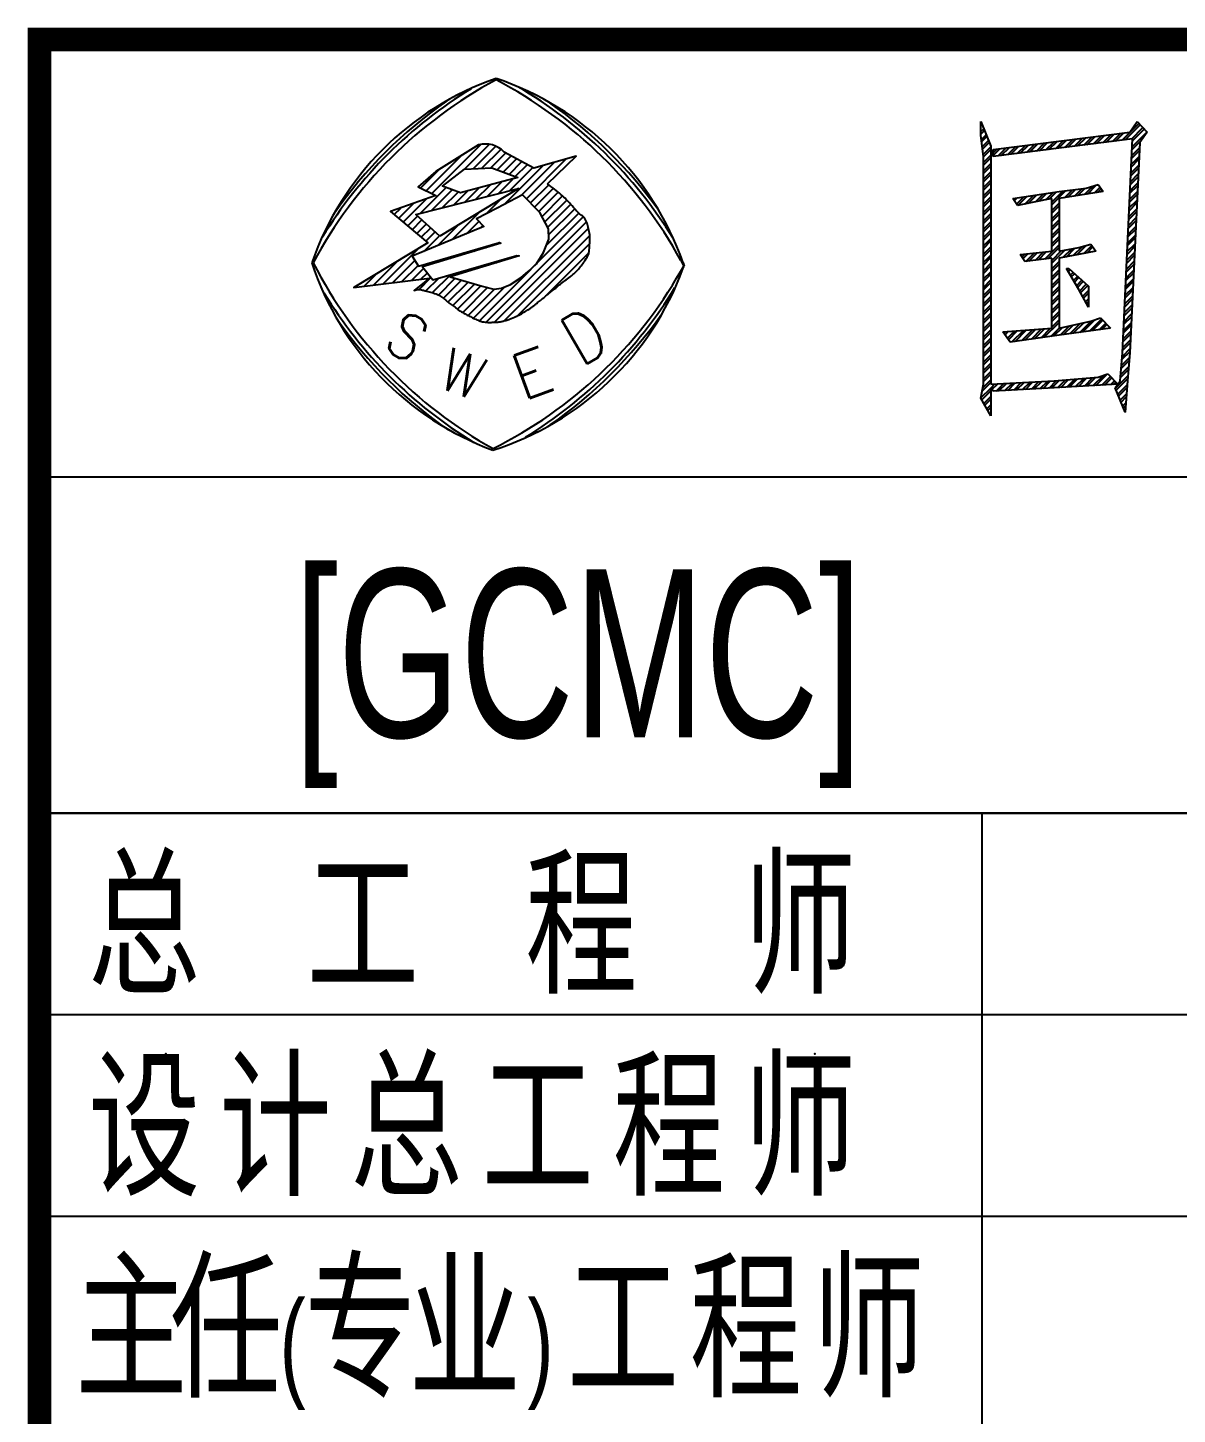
# Model space of a CAD drawing. Extents: x -140 to 0, y 0 to 80.
# Drawn here: x -140.35 to -106.16, y 39.12 to 80.35 of the extents above; entities that cross this region are included whole.
import ezdxf

# ---------------------------------------------------------------- set-up
doc = ezdxf.new("R2010")
doc.units = 0
doc.header["$MEASUREMENT"] = 0
doc.layers.get('0').update_dxf_attribs({"linetype": 'CONTINUOUS'})
doc.layers.add('TB', color=7, linetype='CONTINUOUS')
doc.styles.add('LZ_FONTS_FS', font='hxm.ttf', dxfattribs={"width": 0.7, "height": 3.5})
doc.styles.add('SWED', font='romans', dxfattribs={"bigfont": 'hztxt12a'})

msp = doc.modelspace()

# ---------------------------------------------------------------- linework, layer by layer
at = {"color": 7}
for p, q in [((-112.003, 77.561), (-111.712, 76.833)), ((-112.003, 77.145), (-112.003, 77.561)), ((-107.57, 77.249), (-107.353, 77.561)), ((-107.353, 77.561), (-107.062, 77.249)), ((-111.931, 76.521), (-112.003, 77.145)), ((-111.64, 76.728), (-107.57, 77.249)), ((-107.062, 77.249), (-107.28, 76.937)), ((-111.712, 76.833), (-111.712, 69.75)), ((-107.497, 77.042), (-111.64, 76.521)), ((-111.64, 76.521), (-111.64, 76.728)), ((-107.788, 70.688), (-107.497, 77.042)), ((-107.28, 76.937), (-107.57, 70.688)), ((-111.931, 69.75), (-111.931, 76.521)), ((-111.058, 75.27), (-109.678, 75.479)), ((-109.678, 75.479), (-108.878, 75.583)), ((-108.37, 75.479), (-109.678, 75.27)), ((-108.878, 75.583), (-108.515, 75.688)), ((-108.515, 75.688), (-108.37, 75.479)), ((-110.913, 75.062), (-111.058, 75.27)), ((-109.896, 75.27), (-110.913, 75.062)), ((-109.896, 73.709), (-109.896, 75.27)), ((-109.678, 75.27), (-109.678, 73.709)), ((-109.678, 73.709), (-109.096, 73.812)), ((-109.096, 73.812), (-108.732, 73.916)), ((-108.732, 73.916), (-108.588, 73.709)), ((-110.84, 73.604), (-109.896, 73.709)), ((-110.695, 73.395), (-110.84, 73.604)), ((-109.896, 73.5), (-110.695, 73.395)), ((-109.896, 71.416), (-109.896, 73.5)), ((-108.588, 73.709), (-109.678, 73.5)), ((-109.678, 73.5), (-109.678, 71.416)), ((-109.459, 73.188), (-109.386, 73.188)), ((-109.096, 72.562), (-109.459, 73.188)), ((-109.386, 73.188), (-109.388, 73.188)), ((-109.386, 73.188), (-108.805, 72.667)), ((-108.805, 72.042), (-109.096, 72.562)), ((-108.805, 72.667), (-108.805, 72.042)), ((-111.349, 71.313), (-109.896, 71.416)), ((-109.678, 71.416), (-109.68, 71.416)), ((-109.678, 71.416), (-108.732, 71.625)), ((-108.151, 71.416), (-109.678, 71.209)), ((-108.732, 71.625), (-108.442, 71.729)), ((-108.442, 71.729), (-108.151, 71.416)), ((-111.131, 71), (-111.349, 71.313)), ((-109.678, 71.209), (-111.131, 71)), ((-107.861, 69.855), (-107.788, 70.688)), ((-107.57, 70.688), (-107.643, 69.855)), ((-112.003, 69.334), (-111.931, 69.75)), ((-111.712, 69.75), (-111.713, 69.75)), ((-111.712, 69.75), (-109.823, 69.855)), ((-109.823, 69.855), (-108.515, 69.958)), ((-107.934, 69.75), (-109.823, 69.646)), ((-108.515, 69.958), (-108.224, 70.062)), ((-108.224, 70.062), (-107.934, 69.75)), ((-108.007, 69.646), (-107.934, 69.75)), ((-107.934, 69.75), (-107.861, 69.855)), ((-107.643, 69.855), (-107.716, 68.917)), ((-111.712, 68.813), (-112.003, 69.334)), ((-111.712, 69.646), (-111.712, 68.813)), ((-111.64, 69.542), (-111.712, 69.646)), ((-109.823, 69.646), (-111.64, 69.542)), ((-107.716, 68.917), (-108.007, 69.646))]:
    msp.add_line(p, q, dxfattribs=at)
at = {"color": 0}
for p, q in [((-112.003, 77.509), (-111.988, 77.524)), ((-107.807, 77.003), (-107.302, 77.507)), ((-112.003, 77.43), (-111.965, 77.468)), ((-112.003, 77.262), (-111.917, 77.347)), ((-112.003, 77.183), (-111.895, 77.291)), ((-111.989, 77.028), (-111.847, 77.17)), ((-111.981, 76.957), (-111.824, 77.114)), ((-108.939, 76.861), (-108.694, 77.105)), ((-108.849, 76.872), (-108.604, 77.117)), ((-108.656, 76.896), (-108.41, 77.142)), ((-108.566, 76.907), (-108.32, 77.153)), ((-108.373, 76.932), (-108.127, 77.178)), ((-108.283, 76.943), (-108.036, 77.189)), ((-108.09, 76.967), (-107.843, 77.214)), ((-108, 76.979), (-107.753, 77.226)), ((-107.717, 77.014), (-107.264, 77.467)), ((-107.524, 77.038), (-107.183, 77.379)), ((-107.508, 76.807), (-107.064, 77.251)), ((-107.5, 76.984), (-107.145, 77.338)), ((-128.335, 75.419), (-126.873, 76.881)), ((-127.362, 76.144), (-126.623, 76.883)), ((-127.101, 76.158), (-126.431, 76.828)), ((-126.841, 76.171), (-126.274, 76.738)), ((-111.964, 76.806), (-111.776, 76.993)), ((-111.956, 76.735), (-111.754, 76.937)), ((-111.938, 76.584), (-111.712, 76.81)), ((-111.931, 76.512), (-111.712, 76.731)), ((-111.64, 76.555), (-111.442, 76.754)), ((-111.64, 76.634), (-111.532, 76.742)), ((-111.487, 76.54), (-111.249, 76.778)), ((-111.397, 76.552), (-111.158, 76.79)), ((-111.204, 76.576), (-110.965, 76.815)), ((-111.114, 76.587), (-110.874, 76.826)), ((-110.921, 76.611), (-110.681, 76.851)), ((-110.831, 76.623), (-110.591, 76.863)), ((-110.637, 76.647), (-110.397, 76.887)), ((-110.547, 76.658), (-110.307, 76.899)), ((-110.354, 76.683), (-110.113, 76.924)), ((-110.264, 76.694), (-110.023, 76.935)), ((-110.071, 76.718), (-109.829, 76.96)), ((-109.981, 76.729), (-109.739, 76.972)), ((-109.788, 76.754), (-109.546, 76.996)), ((-109.698, 76.765), (-109.455, 77.008)), ((-109.505, 76.789), (-109.262, 77.033)), ((-109.415, 76.801), (-109.172, 77.044)), ((-109.222, 76.825), (-108.978, 77.069)), ((-109.132, 76.836), (-108.888, 77.081)), ((-107.524, 76.465), (-107.291, 76.698)), ((-107.52, 76.547), (-107.287, 76.78)), ((-107.512, 76.724), (-107.235, 77.001)), ((-128.501, 75.501), (-127.456, 76.545)), ((-126.58, 76.184), (-126.134, 76.63)), ((-126.389, 76.127), (-125.973, 76.543)), ((-126.21, 76.059), (-125.813, 76.456)), ((-126.03, 75.991), (-125.653, 76.369)), ((-125.851, 75.923), (-125.492, 76.282)), ((-125.675, 75.357), (-124.68, 76.352)), ((-125.521, 75.263), (-124.334, 76.45)), ((-111.931, 76.343), (-111.712, 76.562)), ((-111.931, 76.265), (-111.712, 76.484)), ((-111.931, 76.096), (-111.712, 76.315)), ((-107.535, 76.205), (-107.303, 76.438)), ((-107.532, 76.288), (-107.299, 76.521)), ((-128.666, 75.583), (-128.116, 76.133)), ((-126.185, 75.094), (-125.026, 76.254)), ((-126.027, 75.5), (-125.332, 76.195)), ((-111.931, 76.017), (-111.712, 76.236)), ((-111.931, 75.848), (-111.712, 76.067)), ((-111.931, 75.77), (-111.712, 75.989)), ((-107.559, 75.687), (-107.327, 75.919)), ((-107.555, 75.769), (-107.323, 76.002)), ((-107.547, 75.946), (-107.315, 76.179)), ((-107.544, 76.029), (-107.311, 76.261)), ((-128.673, 74.833), (-127.907, 75.599)), ((-128.342, 74.917), (-127.727, 75.532)), ((-128.012, 75), (-127.547, 75.464)), ((-127.681, 75.083), (-127.27, 75.494)), ((-127.35, 75.167), (-126.933, 75.584)), ((-127.019, 75.25), (-126.596, 75.673)), ((-126.688, 75.333), (-126.259, 75.762)), ((-126.358, 75.416), (-125.922, 75.852)), ((-125.398, 75.139), (-124.854, 75.682)), ((-125.275, 75.014), (-124.714, 75.575)), ((-125.152, 74.89), (-124.578, 75.463)), ((-111.931, 75.601), (-111.712, 75.82)), ((-111.931, 75.522), (-111.712, 75.741)), ((-111.931, 75.353), (-111.712, 75.572)), ((-111.931, 75.275), (-111.712, 75.494)), ((-110.07, 75.235), (-109.852, 75.453)), ((-109.971, 75.255), (-109.759, 75.467)), ((-109.896, 75.082), (-109.473, 75.506)), ((-109.896, 75.161), (-109.563, 75.494)), ((-109.513, 75.297), (-109.279, 75.531)), ((-109.419, 75.312), (-109.188, 75.542)), ((-109.218, 75.344), (-108.994, 75.568)), ((-109.125, 75.359), (-108.904, 75.579)), ((-108.924, 75.391), (-108.673, 75.642)), ((-108.83, 75.406), (-108.562, 75.674)), ((-108.63, 75.438), (-108.459, 75.608)), ((-108.536, 75.453), (-108.427, 75.561)), ((-107.579, 75.251), (-107.347, 75.482)), ((-107.571, 75.427), (-107.339, 75.659)), ((-107.567, 75.51), (-107.335, 75.742)), ((-129.32, 74.682), (-128.877, 75.125)), ((-129.185, 74.569), (-128.494, 75.26)), ((-126.702, 74.824), (-126.267, 75.26)), ((-125.056, 74.738), (-124.446, 75.348)), ((-124.97, 74.577), (-124.319, 75.227)), ((-124.883, 74.416), (-124.199, 75.1)), ((-111.931, 75.106), (-111.712, 75.325)), ((-111.931, 75.027), (-111.712, 75.246)), ((-111.931, 74.858), (-111.712, 75.077)), ((-111.044, 75.25), (-111.018, 75.276)), ((-111.012, 75.204), (-110.925, 75.29)), ((-110.943, 75.104), (-110.727, 75.32)), ((-110.905, 75.063), (-110.634, 75.334)), ((-110.693, 75.107), (-110.435, 75.365)), ((-110.594, 75.127), (-110.342, 75.379)), ((-110.381, 75.171), (-110.143, 75.409)), ((-110.282, 75.191), (-110.051, 75.423)), ((-109.896, 74.914), (-109.678, 75.131)), ((-109.896, 74.835), (-109.678, 75.053)), ((-107.595, 74.909), (-107.363, 75.14)), ((-107.591, 74.991), (-107.359, 75.223)), ((-107.583, 75.168), (-107.351, 75.4)), ((-129.455, 74.794), (-129.259, 74.99)), ((-129.05, 74.457), (-128.756, 74.751)), ((-128.915, 74.344), (-128.625, 74.634)), ((-127.726, 74.049), (-126.891, 74.883)), ((-126.919, 71.637), (-123.827, 74.73)), ((-124.931, 73.873), (-123.965, 74.839)), ((-124.858, 74.194), (-124.083, 74.969)), ((-111.931, 74.78), (-111.712, 74.999)), ((-111.931, 74.611), (-111.712, 74.83)), ((-111.931, 74.532), (-111.712, 74.751)), ((-109.896, 74.666), (-109.678, 74.884)), ((-109.896, 74.588), (-109.678, 74.805)), ((-109.896, 74.419), (-109.678, 74.636)), ((-107.618, 74.39), (-107.387, 74.621)), ((-107.615, 74.473), (-107.383, 74.704)), ((-107.607, 74.649), (-107.375, 74.881)), ((-107.603, 74.732), (-107.371, 74.963)), ((-128.78, 74.232), (-128.495, 74.517)), ((-128.645, 74.119), (-128.364, 74.4)), ((-128.51, 74.007), (-128.234, 74.283)), ((-128.15, 73.872), (-127.515, 74.506)), ((-127.302, 74.225), (-126.935, 74.592)), ((-126.877, 74.402), (-126.815, 74.465)), ((-126.715, 71.594), (-123.731, 74.578)), ((-126.468, 71.594), (-123.673, 74.389)), ((-111.931, 74.363), (-111.712, 74.582)), ((-111.931, 74.285), (-111.712, 74.504)), ((-111.931, 74.116), (-111.712, 74.335)), ((-111.931, 74.037), (-111.712, 74.256)), ((-109.896, 74.34), (-109.678, 74.558)), ((-109.896, 74.171), (-109.678, 74.389)), ((-109.896, 74.093), (-109.678, 74.31)), ((-107.63, 74.131), (-107.399, 74.362)), ((-107.627, 74.213), (-107.395, 74.444)), ((-128.574, 73.695), (-128.103, 74.166)), ((-126.731, 73.806), (-126.674, 73.863)), ((-126.378, 73.911), (-126.324, 73.966)), ((-126.179, 71.636), (-123.638, 74.177)), ((-125.783, 71.784), (-123.639, 73.928)), ((-111.931, 73.869), (-111.712, 74.087)), ((-111.931, 73.79), (-111.712, 74.009)), ((-111.931, 73.621), (-111.712, 73.84)), ((-110.099, 73.473), (-109.678, 73.894)), ((-110.008, 73.485), (-109.678, 73.815)), ((-109.896, 73.924), (-109.678, 74.141)), ((-109.896, 73.845), (-109.678, 74.063)), ((-109.247, 73.583), (-108.986, 73.844)), ((-109.15, 73.601), (-108.876, 73.875)), ((-108.941, 73.641), (-108.705, 73.877)), ((-108.844, 73.66), (-108.673, 73.831)), ((-107.654, 73.612), (-107.423, 73.843)), ((-107.65, 73.694), (-107.42, 73.925)), ((-107.642, 73.871), (-107.411, 74.102)), ((-107.638, 73.954), (-107.408, 74.185)), ((-130.066, 72.698), (-129.35, 73.414)), ((-129.784, 72.733), (-128.723, 73.794)), ((-129.502, 72.767), (-128.837, 73.432)), ((-128.142, 73.384), (-128.074, 73.453)), ((-127.79, 73.49), (-127.724, 73.556)), ((-127.437, 73.595), (-127.374, 73.658)), ((-127.084, 73.7), (-127.024, 73.761)), ((-126.44, 73.354), (-126.385, 73.41)), ((-126.087, 73.46), (-126.036, 73.511)), ((-124.962, 72.358), (-123.661, 73.658)), ((-111.931, 73.542), (-111.712, 73.761)), ((-111.931, 73.374), (-111.712, 73.592)), ((-111.931, 73.295), (-111.712, 73.514)), ((-110.787, 73.527), (-110.695, 73.62)), ((-110.755, 73.481), (-110.606, 73.63)), ((-110.669, 73.399), (-110.416, 73.651)), ((-110.578, 73.41), (-110.328, 73.661)), ((-110.384, 73.436), (-110.138, 73.682)), ((-110.293, 73.448), (-110.049, 73.692)), ((-109.896, 73.35), (-109.507, 73.739)), ((-109.896, 73.429), (-109.602, 73.722)), ((-109.896, 73.181), (-109.678, 73.399)), ((-109.553, 73.524), (-109.301, 73.776)), ((-109.456, 73.543), (-109.206, 73.793)), ((-108.635, 73.7), (-108.603, 73.731)), ((-107.674, 73.176), (-107.444, 73.406)), ((-107.666, 73.353), (-107.436, 73.583)), ((-107.662, 73.435), (-107.432, 73.666)), ((-130.348, 72.664), (-129.978, 73.034)), ((-129.22, 72.801), (-128.74, 73.282)), ((-128.939, 72.835), (-128.575, 73.199)), ((-128.657, 72.87), (-128.466, 73.06)), ((-128.495, 73.279), (-128.424, 73.35)), ((-128.311, 72.474), (-127.779, 73.006)), ((-127.506, 73.031), (-127.43, 73.107)), ((-127.149, 73.141), (-127.082, 73.208)), ((-126.794, 73.248), (-126.733, 73.309)), ((-111.931, 73.126), (-111.712, 73.345)), ((-111.931, 73.047), (-111.712, 73.266)), ((-111.931, 72.879), (-111.712, 73.097)), ((-111.931, 72.8), (-111.712, 73.019)), ((-109.896, 73.103), (-109.678, 73.32)), ((-109.896, 72.934), (-109.678, 73.151)), ((-109.896, 72.855), (-109.678, 73.073)), ((-109.435, 73.147), (-109.394, 73.188)), ((-109.407, 73.097), (-109.349, 73.154)), ((-109.345, 72.99), (-109.26, 73.075)), ((-109.316, 72.94), (-109.219, 73.037)), ((-107.69, 72.834), (-107.46, 73.064)), ((-107.686, 72.916), (-107.456, 73.146)), ((-107.678, 73.093), (-107.448, 73.323)), ((-130.629, 72.63), (-130.606, 72.653)), ((-128.711, 72.568), (-128.358, 72.921)), ((-128.506, 72.525), (-128.127, 72.905)), ((-128.134, 72.403), (-127.638, 72.899)), ((-127.983, 72.306), (-127.446, 72.843)), ((-127.853, 72.188), (-127.255, 72.786)), ((-127.706, 72.088), (-127.064, 72.73)), ((-127.565, 71.982), (-126.873, 72.674)), ((-127.414, 71.885), (-126.676, 72.624)), ((-127.256, 71.796), (-126.471, 72.581)), ((-127.092, 71.712), (-126.152, 72.652)), ((-111.931, 72.631), (-111.712, 72.85)), ((-111.931, 72.552), (-111.712, 72.771)), ((-111.931, 72.384), (-111.712, 72.602)), ((-109.896, 72.686), (-109.678, 72.904)), ((-109.896, 72.608), (-109.678, 72.825)), ((-109.896, 72.439), (-109.678, 72.656)), ((-109.896, 72.36), (-109.678, 72.578)), ((-109.254, 72.834), (-109.13, 72.958)), ((-109.225, 72.784), (-109.088, 72.92)), ((-109.163, 72.677), (-108.999, 72.841)), ((-109.134, 72.627), (-108.958, 72.803)), ((-109.072, 72.52), (-108.869, 72.724)), ((-109.044, 72.469), (-108.827, 72.686)), ((-107.71, 72.398), (-107.48, 72.627)), ((-107.701, 72.575), (-107.472, 72.804)), ((-107.698, 72.657), (-107.468, 72.887)), ((-111.931, 72.305), (-111.712, 72.524)), ((-111.931, 72.136), (-111.712, 72.355)), ((-111.931, 72.057), (-111.712, 72.276)), ((-109.896, 72.191), (-109.678, 72.409)), ((-109.896, 72.113), (-109.678, 72.33)), ((-109.896, 71.944), (-109.678, 72.161)), ((-108.984, 72.361), (-108.805, 72.539)), ((-108.955, 72.311), (-108.805, 72.461)), ((-108.895, 72.202), (-108.805, 72.292)), ((-108.867, 72.152), (-108.805, 72.213)), ((-107.725, 72.056), (-107.496, 72.285)), ((-107.721, 72.138), (-107.492, 72.368)), ((-107.713, 72.315), (-107.484, 72.545)), ((-111.931, 71.889), (-111.712, 72.107)), ((-111.931, 71.81), (-111.712, 72.029)), ((-111.931, 71.641), (-111.712, 71.86)), ((-111.931, 71.562), (-111.712, 71.781)), ((-109.896, 71.865), (-109.678, 72.083)), ((-109.896, 71.696), (-109.678, 71.914)), ((-109.896, 71.618), (-109.678, 71.835)), ((-108.806, 72.044), (-108.805, 72.044)), ((-107.749, 71.537), (-107.52, 71.766)), ((-107.745, 71.62), (-107.516, 71.849)), ((-107.737, 71.797), (-107.508, 72.026)), ((-107.733, 71.879), (-107.504, 72.108)), ((-111.931, 71.394), (-111.712, 71.613)), ((-111.931, 71.315), (-111.712, 71.534)), ((-111.931, 71.146), (-111.712, 71.365)), ((-111.284, 71.22), (-111.179, 71.325)), ((-111.215, 71.12), (-110.997, 71.338)), ((-111.182, 71.074), (-110.912, 71.344)), ((-111.079, 71.008), (-110.73, 71.357)), ((-110.988, 71.021), (-110.646, 71.363)), ((-110.79, 71.049), (-110.464, 71.376)), ((-110.699, 71.062), (-110.379, 71.382)), ((-110.501, 71.091), (-110.197, 71.395)), ((-110.41, 71.104), (-110.113, 71.401)), ((-110.212, 71.132), (-109.931, 71.414)), ((-110.121, 71.145), (-109.678, 71.588)), ((-109.923, 71.174), (-109.678, 71.419)), ((-109.896, 71.449), (-109.678, 71.666)), ((-109.832, 71.187), (-109.581, 71.438)), ((-109.635, 71.215), (-109.364, 71.486)), ((-109.544, 71.227), (-109.263, 71.508)), ((-109.349, 71.254), (-109.047, 71.556)), ((-109.257, 71.266), (-108.946, 71.578)), ((-109.062, 71.293), (-108.728, 71.626)), ((-108.971, 71.305), (-108.606, 71.67)), ((-108.776, 71.332), (-108.411, 71.696)), ((-108.685, 71.344), (-108.373, 71.655)), ((-108.489, 71.37), (-108.292, 71.568)), ((-108.398, 71.383), (-108.254, 71.527)), ((-108.203, 71.409), (-108.173, 71.44)), ((-107.769, 71.101), (-107.54, 71.33)), ((-107.761, 71.278), (-107.532, 71.507)), ((-107.757, 71.36), (-107.528, 71.589)), ((-111.931, 71.067), (-111.712, 71.286)), ((-111.931, 70.899), (-111.712, 71.118)), ((-111.931, 70.82), (-111.712, 71.039)), ((-111.316, 71.266), (-111.263, 71.319)), ((-107.784, 70.759), (-107.556, 70.987)), ((-107.781, 70.842), (-107.552, 71.07)), ((-107.773, 71.019), (-107.544, 71.247)), ((-111.931, 70.651), (-111.712, 70.87)), ((-111.931, 70.572), (-111.712, 70.791)), ((-111.931, 70.404), (-111.712, 70.623)), ((-111.931, 70.325), (-111.712, 70.544)), ((-107.821, 70.306), (-107.583, 70.545)), ((-107.805, 70.491), (-107.568, 70.728)), ((-107.797, 70.577), (-107.564, 70.81)), ((-111.931, 70.156), (-111.712, 70.375)), ((-111.931, 70.077), (-111.712, 70.296)), ((-111.931, 69.909), (-111.712, 70.128)), ((-107.852, 69.949), (-107.614, 70.187)), ((-107.845, 70.035), (-107.606, 70.273)), ((-107.829, 70.22), (-107.59, 70.458)), ((-111.966, 69.548), (-111.712, 69.801)), ((-111.949, 69.643), (-111.712, 69.88)), ((-111.931, 69.83), (-111.712, 70.049)), ((-111.707, 69.638), (-111.588, 69.757)), ((-111.674, 69.592), (-111.505, 69.761)), ((-111.55, 69.548), (-111.326, 69.771)), ((-111.466, 69.552), (-111.243, 69.776)), ((-111.287, 69.563), (-111.064, 69.786)), ((-111.204, 69.567), (-110.981, 69.79)), ((-111.025, 69.578), (-110.802, 69.8)), ((-110.941, 69.582), (-110.719, 69.805)), ((-110.762, 69.593), (-110.54, 69.815)), ((-110.679, 69.597), (-110.457, 69.82)), ((-110.5, 69.608), (-110.278, 69.829)), ((-110.416, 69.612), (-110.194, 69.834)), ((-110.237, 69.622), (-110.016, 69.844)), ((-110.154, 69.627), (-109.932, 69.849)), ((-109.975, 69.637), (-109.752, 69.86)), ((-109.891, 69.642), (-109.666, 69.867)), ((-109.713, 69.652), (-109.483, 69.882)), ((-109.629, 69.657), (-109.398, 69.888)), ((-109.451, 69.667), (-109.214, 69.903)), ((-109.368, 69.671), (-109.129, 69.91)), ((-109.189, 69.681), (-108.946, 69.924)), ((-109.106, 69.685), (-108.86, 69.931)), ((-108.927, 69.695), (-108.677, 69.946)), ((-108.844, 69.7), (-108.591, 69.952)), ((-108.665, 69.71), (-108.362, 70.013)), ((-108.582, 69.714), (-108.24, 70.057)), ((-108.403, 69.724), (-108.148, 69.98)), ((-108.32, 69.729), (-108.11, 69.939)), ((-108.142, 69.738), (-108.028, 69.852)), ((-108.058, 69.743), (-107.99, 69.811)), ((-108.001, 69.632), (-107.63, 70.002)), ((-107.978, 69.575), (-107.638, 69.916)), ((-107.93, 69.455), (-107.653, 69.732)), ((-112.001, 69.344), (-111.712, 69.633)), ((-111.977, 69.289), (-111.712, 69.554)), ((-111.917, 69.18), (-111.712, 69.385)), ((-111.889, 69.13), (-111.712, 69.306)), ((-107.908, 69.398), (-107.659, 69.647)), ((-107.86, 69.278), (-107.673, 69.464)), ((-107.837, 69.221), (-107.68, 69.379)), ((-111.828, 69.021), (-111.712, 69.138)), ((-111.8, 68.971), (-111.712, 69.059)), ((-111.74, 68.862), (-111.712, 68.89)), ((-107.789, 69.101), (-107.694, 69.196)), ((-107.767, 69.044), (-107.701, 69.11)), ((-107.719, 68.924), (-107.715, 68.927))]:
    msp.add_line(p, q, dxfattribs=at)
at = {"layer": 'TB'}
for p, q in [((-120.925, 73.428), (-120.841, 73.256)), ((-120.928, 73.113), (-120.841, 73.257)), ((-140, 67), (0, 67)), ((-140, 57), (-80, 57)), ((-140, 57), (-115, 57)), ((0, 57), (-140, 57)), ((-111.98, 57), (-111.98, 0)), ((-111.98, 57), (-111.98, 0)), ((-111.976, 57), (-111.976, 0)), ((-80, 51), (-140, 51)), ((-80, 45), (-140, 45))]:
    msp.add_line(p, q, dxfattribs=at)
msp.add_lwpolyline([(0, 80, 0.7, 0.7, 0), (-140, 80, 0.7, 0.7, 0), (-140, 0, 0.7, 0.7, 0), (0, 0, 0.7, 0.7, 0)], format="xyseb", close=True, dxfattribs=at)
for points in [[(-126.423, 78.842, 0.229644), (-131.9, 73.361, 0.229644)], [(-126.422, 78.797, 0.148577), (-131.861, 73.361, 0.148577)], [(-120.861, 73.362, 0.231605), (-126.423, 78.842, 0.231605)], [(-120.925, 73.428, 0.148473), (-126.422, 78.797, 0.148473)], [(-127.164, 78.538, 0.118648), (-131.592, 74.119, 0.148577)], [(-121.158, 74.089, 0.122496), (-125.775, 78.597, 0.148577)], [(-127.896, 78.167, 0.088225), (-131.229, 74.836, 0.119429)], [(-121.584, 74.914, 0.085296), (-124.824, 78.119, 0.119429)], [(-126.944, 76.865), (-128.213, 76.072), (-128.74, 75.619), (-128.213, 75.359), (-129.562, 74.883), (-128.451, 73.958), (-130.649, 72.627), (-128.398, 72.901), (-128.862, 72.541), (-128.794, 72.553, -0.185493), (-128.638, 72.554, -0.013895), (-128.531, 72.531, -0.002378), (-128.369, 72.492, -0.054432), (-128.294, 72.466, -0.054024), (-128.126, 72.399, -0.014141), (-128.002, 72.32, -0.049126), (-127.906, 72.238, 0.052509), (-127.817, 72.161, 0.000423), (-127.816, 72.161, -0.005151)], [(-124.895, 75.713), (-124.041, 76.534), (-125.298, 76.176), (-126.177, 76.654, 0.271535), (-126.944, 76.865, 0.211545)], [(-126.188, 71.633, 0.009762), (-126.072, 71.666, 0.020398), (-126.018, 71.686, 0.002689), (-125.83, 71.763, 0.014526), (-125.795, 71.778, 0.009697), (-125.704, 71.825, 0.010616), (-125.622, 71.871, 0.0083), (-125.503, 71.944, 0.011259), (-125.417, 72.001, 0.004066), (-125.336, 72.058, 0.010385), (-125.304, 72.082, 0.001584), (-125.239, 72.134, 0.000996), (-125.135, 72.218, 0.000986), (-124.876, 72.427, -0.002987), (-124.617, 72.637, -0.000441), (-124.524, 72.711, -0.001073), (-124.486, 72.742, -0.001345), (-124.336, 72.859, 0.000142), (-124.185, 72.977, 0.000462), (-124.173, 72.987, 0.000095), (-124.114, 73.033, 0.048412), (-124.001, 73.142, 0.02298), (-123.797, 73.403, 0.027425), (-123.692, 73.57, 0.071763), (-123.665, 73.641, 0.034421), (-123.65, 73.738, 0.015338), (-123.638, 73.958, 0.005463), (-123.637, 74.123, 0.012352), (-123.638, 74.196, 0.037047), (-123.649, 74.283, 0.017704), (-123.691, 74.46, 0.037553), (-123.749, 74.621, 0.070728), (-123.797, 74.698, 0.072161), (-123.877, 74.769, -0.05647), (-123.982, 74.857, -0.012595), (-124.042, 74.922, 0.004817), (-124.194, 75.095, 0.029036), (-124.485, 75.383, 0.02266), (-124.895, 75.713)], [(-131.9, 73.361, 0.229644), (-126.514, 67.791, 0.229644)], [(-131.861, 73.361, 0.148577), (-126.513, 67.836, 0.148577)], [(-126.514, 67.791, 0.231605), (-120.863, 73.178, 0.231605)], [(-126.513, 67.836, 0.148473), (-120.928, 73.113, 0.148473)], [(-125.551, 68.174, 0.119429), (-121.102, 72.628, 0.148577)], [(-131.541, 72.471, 0.119429), (-127.087, 68.022, 0.148577)], [(-127.81, 72.157, 0.007589), (-127.791, 72.145, -0.005151)], [(-127.635, 72.043, 0.014186), (-127.555, 71.975, 0.031129), (-127.516, 71.947, 0.002453), (-127.379, 71.864, 0.00811), (-127.337, 71.84, 0.006362), (-127.22, 71.777, 0.005727), (-127.087, 71.709, 0.013671), (-127.059, 71.696, 0.002814), (-126.921, 71.638, 0.051368), (-126.827, 71.61, 0.031642), (-126.67, 71.59)], [(-124.81, 68.538, 0.087692), (-121.493, 71.846, 0.119429)], [(-131.143, 71.676, 0.087354), (-127.839, 68.38, 0.119429)], [(-126.67, 71.59, 0.006121), (-126.624, 71.589, 0.011785), (-126.599, 71.589, 0.000145), (-126.535, 71.591, 0.003251), (-126.532, 71.591), (-126.46, 71.594), (-126.388, 71.598, 0.010491), (-126.355, 71.6, 0.021012), (-126.339, 71.602, 0.004345), (-126.337, 71.602, 0.000138), (-126.271, 71.615, 0.001426), (-126.246, 71.62, 0.0008), (-126.2, 71.629)]]:
    msp.add_lwpolyline(points, format="xyb", dxfattribs=at)
for points in [[(-125.77, 75.892), (-127.479, 75.439), (-128.016, 75.64), (-127.363, 76.144), (-126.544, 76.186), (-125.77, 75.892), (-125.77, 75.892)], [(-128.094, 74.157), (-128.81, 74.799), (-125.756, 75.568), (-128.094, 74.157)], [(-125.635, 75.378), (-126.389, 74.989), (-127.005, 74.665), (-126.79, 74.438), (-128.914, 73.554), (-128.727, 73.262), (-126.319, 73.967), (-126.276, 73.941), (-128.61, 73.245), (-128.305, 72.853), (-125.807, 73.577), (-125.739, 73.564), (-127.039, 73.175), (-127.789, 72.944), (-126.838, 72.663), (-126.49, 72.578), (-126.256, 72.611), (-125.992, 72.716), (-125.675, 72.928), (-125.465, 73.099), (-125.223, 73.334), (-125.014, 73.668), (-124.855, 74.064), (-124.862, 74.375), (-125.119, 74.857), (-125.635, 75.378)], [(-120.863, 73.178), (-120.831, 73.26)], [(-120.861, 73.362), (-120.831, 73.26)], [(-127.817, 72.161), (-127.64, 72.045)], [(-127.64, 72.045), (-127.625, 72.037)], [(-126.2, 71.629), (-126.191, 71.632), (-126.187, 71.634)]]:
    msp.add_lwpolyline(points, dxfattribs=at)
for p in [(-136.238, 49.843), (-116.938, 49.843)]:
    msp.add_point(p, dxfattribs=at)

# ---------------------------------------------------------------- texts
at = {"layer": 'TB', "style": 'SWED'}
for s, height, rotation, width, p in [('s', 2, 330, 0.75, (-129.867, 70.856)), ('D', 1.5, 30, 0.8, (-123.891, 70.257)), ('w', 1.9, 340, 0.8, (-128.295, 69.707))]:
    msp.add_text(s, height=height, rotation=rotation, dxfattribs=dict(at, width=width)).set_placement(p)
msp.add_text('E', height=1.35, rotation=20, dxfattribs=at).set_placement((-125.636, 69.253))
at = {"layer": 'TB', "style": 'LZ_FONTS_FS', "width": 0.7}
for s, height, p in [('[GCMC]', 5, (-132.429, 59.251)), ('总', 3.5, (-138.555, 52)), ('程', 3.5, (-125.555, 52)), ('师', 3.5, (-119.055, 52)), ('工', 3.5, (-132.055, 52)), ('设', 3.5, (-138.555, 46)), ('计', 3.5, (-134.655, 46)), ('总', 3.5, (-130.755, 46)), ('程', 3.5, (-122.955, 46)), ('师', 3.5, (-119.055, 46)), ('工', 3.5, (-126.855, 46)), ('主', 3.5, (-138.941, 40)), ('任', 3.5, (-136.12, 40)), ('专', 3.5, (-132.127, 40)), ('业', 3.5, (-129.025, 40)), ('程', 3.5, (-120.665, 40)), ('师', 3.5, (-117.013, 40)), ('工', 3.5, (-124.318, 40)), ('(', 2.5, (-132.861, 40)), (')', 2.5, (-125.49, 40))]:
    msp.add_text(s, height=height, dxfattribs=at).set_placement(p)

doc.saveas('drawing.dxf')
